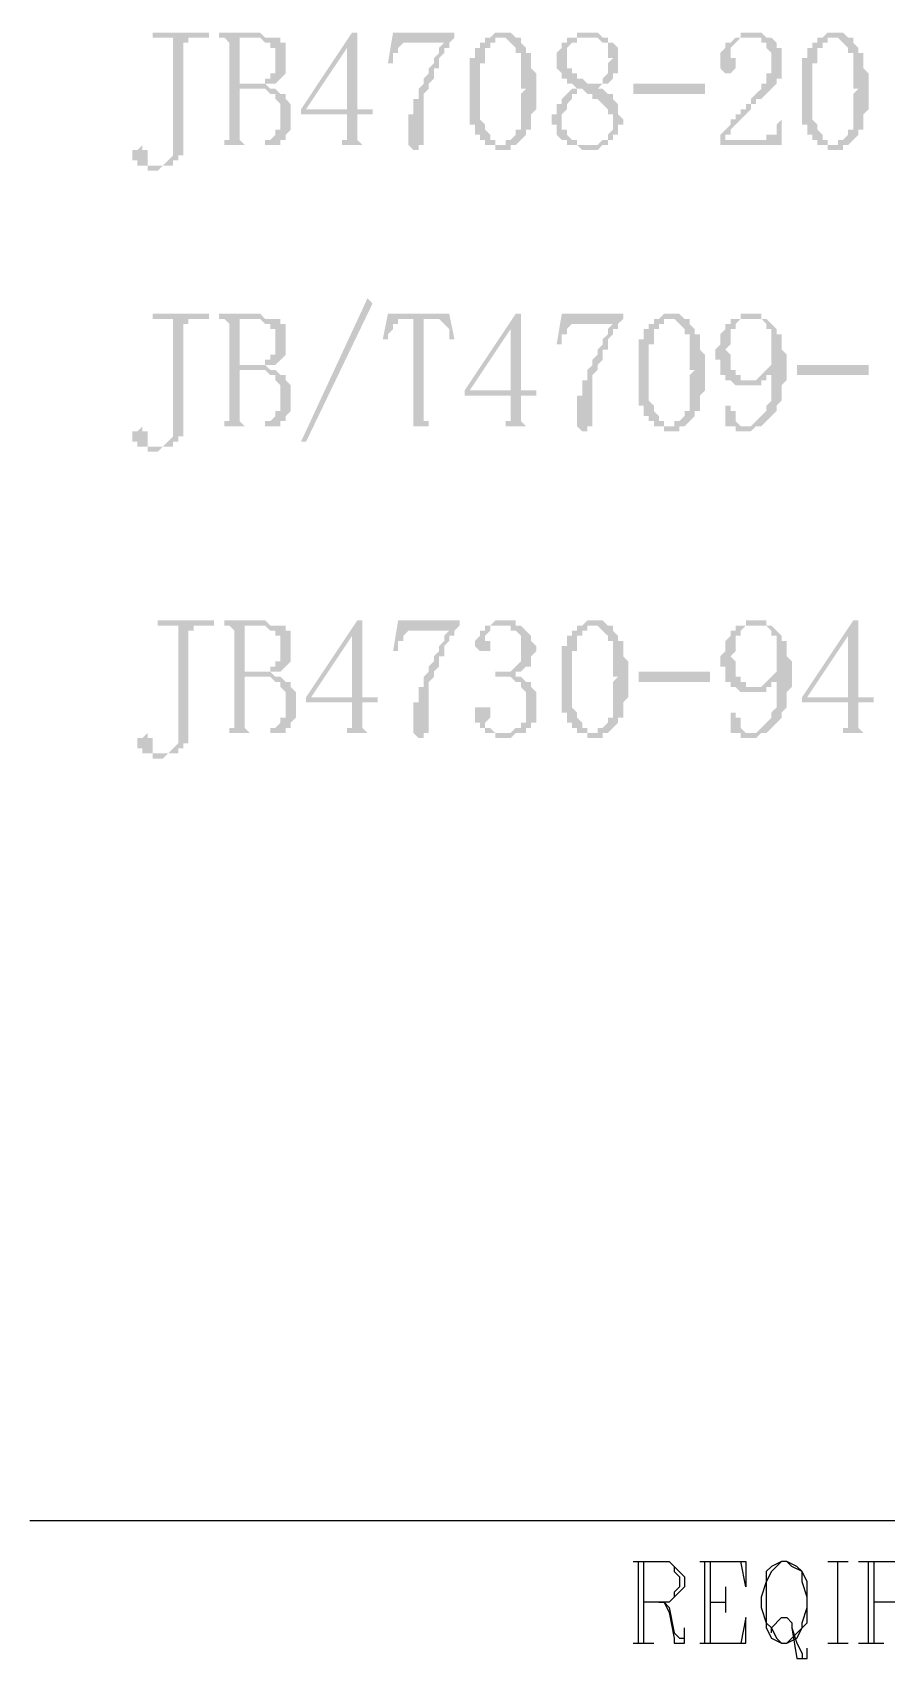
# Model space of a CAD drawing. Extents: x 51 to 246, y 3 to 417.
# Drawn here: x 209.83 to 216.89, y 388.03 to 401.49 of the extents above; entities that cross this region are included whole.
import ezdxf

# ---------------------------------------------------------------- set-up
doc = ezdxf.new("R2010")
doc.units = 0
doc.header["$MEASUREMENT"] = 0
doc.layers.add('_____1', color=160, linetype='Continuous')

msp = doc.modelspace()

# ---------------------------------------------------------------- hatches: boundary and pattern name
at = {"layer": '_____1'}
for points in [[(211.286, 401.489), (210.82, 401.489), (210.82, 401.447), (210.989, 401.447), (210.989, 400.473), (210.947, 400.431), (210.905, 400.388), (210.862, 400.388), (210.989, 400.388), (210.989, 400.431), (211.032, 400.431), (211.032, 400.473), (211.074, 400.473), (211.074, 401.404), (211.116, 401.404), (211.116, 401.447), (211.286, 401.447)], [(211.667, 401.489), (211.37, 401.489), (211.37, 401.447), (211.709, 401.447), (211.751, 401.404), (211.794, 401.404), (211.794, 401.362), (211.836, 401.362), (211.836, 401.15), (211.794, 401.15), (211.794, 401.108), (211.751, 401.108), (211.751, 401.066), (211.54, 401.066), (211.836, 401.066), (211.921, 401.15), (211.921, 401.404), (211.878, 401.404), (211.878, 401.447), (211.751, 401.447), (211.709, 401.489)], [(211.37, 401.447), (211.413, 401.447), (211.455, 401.404), (211.455, 400.6), (211.413, 400.6), (211.413, 400.558), (211.582, 400.558), (211.54, 400.6), (211.54, 401.023), (211.794, 401.023), (211.751, 401.066), (211.54, 401.066), (211.54, 401.447), (211.624, 401.447)], [(212.513, 401.489), (212.471, 401.489), (212.048, 400.854), (212.048, 400.812), (212.429, 400.812), (212.429, 400.6), (212.386, 400.6), (212.386, 400.558), (212.259, 400.558), (212.64, 400.558), (212.556, 400.558), (212.513, 400.6), (212.513, 400.812), (212.64, 400.812), (212.64, 400.854), (212.09, 400.854), (212.429, 401.362)], [(212.513, 401.489), (212.429, 401.362), (212.429, 400.854), (212.09, 400.854), (212.513, 400.854)], [(213.318, 401.489), (212.81, 401.489), (212.767, 401.235), (212.81, 401.235), (212.81, 401.32), (212.852, 401.32), (212.852, 401.362), (212.894, 401.404), (213.275, 401.404), (213.318, 401.447)], [(213.572, 401.447), (213.572, 401.404), (213.529, 401.404), (213.529, 401.362), (213.487, 401.362), (213.487, 401.277), (213.445, 401.277), (213.445, 400.727), (213.487, 400.727), (213.487, 400.642), (213.529, 400.642), (213.529, 400.6), (213.572, 400.6), (213.572, 400.558), (213.656, 400.558), (213.656, 400.515), (213.783, 400.515), (213.783, 400.558), (213.826, 400.558), (213.656, 400.558), (213.656, 400.6), (213.614, 400.6), (213.614, 400.642), (213.572, 400.685), (213.572, 400.727), (213.529, 400.769), (213.529, 401.235), (213.572, 401.235), (213.572, 401.362), (213.614, 401.362), (213.614, 401.404), (213.656, 401.404), (213.656, 401.447), (213.699, 401.447)], [(213.699, 401.489), (213.656, 401.489), (213.614, 401.447), (213.572, 401.447), (213.741, 401.447), (213.783, 401.404), (213.826, 401.362), (213.826, 401.32), (213.868, 401.32), (213.868, 401.023), (213.91, 401.023), (213.868, 400.981), (213.868, 400.685), (213.826, 400.685), (213.826, 400.642), (213.783, 400.6), (213.741, 400.6), (213.741, 400.558), (213.699, 400.558), (213.826, 400.558), (213.868, 400.6), (213.91, 400.642), (213.91, 400.685), (213.953, 400.685), (213.953, 400.812), (213.995, 400.854), (213.995, 401.15), (213.953, 401.193), (213.953, 401.32), (213.91, 401.32), (213.91, 401.362), (213.868, 401.404), (213.868, 401.447), (213.826, 401.447), (213.783, 401.489), (213.741, 401.489)], [(214.418, 401.489), (214.334, 401.489), (214.334, 401.447), (214.249, 401.447), (214.249, 401.404), (214.207, 401.404), (214.207, 401.362), (214.164, 401.32), (214.164, 401.193), (214.207, 401.15), (214.207, 401.108), (214.249, 401.108), (214.249, 401.066), (214.291, 401.066), (214.334, 401.023), (214.291, 401.023), (214.376, 401.023), (214.418, 400.981), (214.461, 400.981), (214.461, 400.939), (214.503, 400.939), (214.588, 400.854), (214.588, 400.812), (214.63, 400.812), (214.63, 400.685), (214.588, 400.642), (214.588, 400.6), (214.545, 400.6), (214.503, 400.558), (214.291, 400.558), (214.334, 400.558), (214.376, 400.515), (214.503, 400.515), (214.545, 400.558), (214.588, 400.558), (214.588, 400.6), (214.63, 400.6), (214.63, 400.642), (214.672, 400.642), (214.672, 400.727), (214.715, 400.727), (214.715, 400.769), (214.672, 400.812), (214.672, 400.896), (214.63, 400.939), (214.63, 400.981), (214.588, 400.981), (214.545, 401.023), (214.503, 401.023), (214.545, 401.066), (214.418, 401.066), (214.376, 401.108), (214.334, 401.108), (214.334, 401.15), (214.291, 401.15), (214.291, 401.193), (214.249, 401.193), (214.249, 401.362), (214.291, 401.404), (214.334, 401.404), (214.334, 401.447), (214.545, 401.447), (214.503, 401.489), (214.461, 401.489)], [(214.545, 401.447), (214.418, 401.447), (214.503, 401.447), (214.545, 401.404), (214.588, 401.404), (214.588, 401.277), (214.63, 401.277), (214.588, 401.235), (214.588, 401.15), (214.545, 401.108), (214.545, 401.066), (214.461, 401.066), (214.588, 401.066), (214.63, 401.108), (214.63, 401.15), (214.672, 401.15), (214.672, 401.362), (214.63, 401.404), (214.588, 401.404), (214.588, 401.447)], [(215.773, 401.489), (215.688, 401.489), (215.688, 401.447), (215.646, 401.447), (215.858, 401.447), (215.858, 401.404), (215.9, 401.404), (215.9, 401.362), (215.942, 401.32), (215.942, 401.15), (215.9, 401.15), (215.9, 401.066), (215.858, 401.066), (215.858, 401.023), (215.815, 400.981), (215.773, 400.939), (215.773, 400.896), (215.731, 400.896), (215.731, 400.854), (215.688, 400.854), (215.688, 400.812), (215.646, 400.812), (215.646, 400.769), (215.604, 400.769), (215.604, 400.727), (215.561, 400.685), (215.519, 400.642), (215.519, 400.6), (215.561, 400.6), (215.561, 400.642), (215.604, 400.642), (215.604, 400.685), (215.646, 400.727), (215.688, 400.769), (215.731, 400.812), (215.773, 400.854), (215.773, 400.896), (215.815, 400.896), (215.815, 400.939), (215.858, 400.939), (215.985, 401.066), (215.985, 401.108), (216.027, 401.108), (216.027, 401.362), (215.985, 401.362), (215.985, 401.404), (215.942, 401.447), (215.9, 401.447), (215.858, 401.489), (215.815, 401.489)], [(215.646, 401.447), (215.604, 401.404), (215.561, 401.404), (215.561, 401.362), (215.519, 401.32), (215.519, 401.193), (215.561, 401.15), (215.604, 401.15), (215.646, 401.193), (215.646, 401.277), (215.604, 401.277), (215.604, 401.362), (215.646, 401.404), (215.688, 401.447), (215.773, 401.447)], [(216.323, 401.447), (216.323, 401.404), (216.281, 401.404), (216.281, 401.362), (216.239, 401.362), (216.239, 401.277), (216.196, 401.277), (216.196, 400.727), (216.239, 400.727), (216.239, 400.642), (216.281, 400.642), (216.281, 400.6), (216.323, 400.6), (216.323, 400.558), (216.408, 400.558), (216.408, 400.515), (216.535, 400.515), (216.535, 400.558), (216.577, 400.558), (216.408, 400.558), (216.408, 400.6), (216.366, 400.6), (216.366, 400.642), (216.323, 400.685), (216.323, 400.727), (216.281, 400.769), (216.281, 401.235), (216.323, 401.235), (216.323, 401.362), (216.366, 401.362), (216.366, 401.404), (216.408, 401.404), (216.408, 401.447), (216.45, 401.447)], [(216.45, 401.489), (216.408, 401.489), (216.366, 401.447), (216.323, 401.447), (216.493, 401.447), (216.535, 401.404), (216.577, 401.362), (216.577, 401.32), (216.62, 401.32), (216.62, 401.023), (216.662, 401.023), (216.62, 400.981), (216.62, 400.685), (216.577, 400.685), (216.577, 400.642), (216.535, 400.6), (216.493, 400.6), (216.493, 400.558), (216.45, 400.558), (216.577, 400.558), (216.62, 400.6), (216.662, 400.642), (216.662, 400.685), (216.704, 400.685), (216.704, 400.812), (216.747, 400.854), (216.747, 401.15), (216.704, 401.193), (216.704, 401.32), (216.662, 401.32), (216.662, 401.362), (216.62, 401.404), (216.62, 401.447), (216.577, 401.447), (216.535, 401.489), (216.493, 401.489)], [(213.275, 401.404), (213.233, 401.404), (213.191, 401.362), (213.191, 401.32), (213.148, 401.277), (213.148, 401.235), (213.106, 401.193), (213.106, 401.15), (213.064, 401.108), (213.064, 401.066), (213.021, 401.023), (213.021, 400.939), (212.979, 400.939), (212.979, 400.812), (212.937, 400.812), (212.937, 400.558), (212.979, 400.515), (213.021, 400.515), (213.021, 400.558), (213.064, 400.558), (213.064, 400.981), (213.106, 401.023), (213.106, 401.066), (213.148, 401.108), (213.148, 401.193), (213.191, 401.193), (213.191, 401.277), (213.233, 401.32), (213.233, 401.362), (213.275, 401.362)], [(211.794, 401.023), (211.667, 401.023), (211.751, 401.023), (211.794, 400.981), (211.836, 400.981), (211.836, 400.939), (211.878, 400.896), (211.878, 400.685), (211.836, 400.685), (211.836, 400.642), (211.794, 400.6), (211.751, 400.6), (211.751, 400.558), (211.37, 400.558), (211.878, 400.558), (211.878, 400.6), (211.921, 400.6), (211.921, 400.642), (211.963, 400.685), (211.963, 400.896), (211.921, 400.939), (211.921, 400.981), (211.878, 400.981), (211.836, 401.023)], [(214.291, 401.023), (214.207, 400.939), (214.207, 400.896), (214.164, 400.896), (214.164, 400.812), (214.122, 400.812), (214.122, 400.727), (214.164, 400.727), (214.164, 400.642), (214.207, 400.6), (214.249, 400.6), (214.249, 400.558), (214.418, 400.558), (214.334, 400.558), (214.334, 400.6), (214.291, 400.6), (214.249, 400.642), (214.249, 400.685), (214.207, 400.685), (214.207, 400.812), (214.249, 400.854), (214.249, 400.896), (214.291, 400.939), (214.291, 400.981), (214.334, 400.981), (214.334, 401.023)], [(216.027, 400.769), (215.985, 400.727), (215.985, 400.642), (215.9, 400.642), (215.9, 400.6), (215.519, 400.6), (215.519, 400.558), (216.027, 400.558)], [(210.735, 400.558), (210.693, 400.515), (210.651, 400.515), (210.651, 400.431), (210.693, 400.431), (210.693, 400.388), (210.778, 400.388), (210.778, 400.346), (210.862, 400.346), (210.905, 400.388), (210.947, 400.388), (210.778, 400.388), (210.778, 400.515), (210.735, 400.515)], [(211.286, 399.161), (210.82, 399.161), (210.82, 399.118), (210.989, 399.118), (210.989, 398.145), (210.905, 398.06), (210.862, 398.06), (210.989, 398.06), (210.989, 398.102), (211.032, 398.102), (211.032, 398.145), (211.074, 398.145), (211.074, 399.076), (211.116, 399.076), (211.116, 399.118), (211.286, 399.118)], [(211.667, 399.161), (211.37, 399.161), (211.37, 399.118), (211.709, 399.118), (211.751, 399.076), (211.794, 399.076), (211.794, 399.034), (211.836, 399.034), (211.836, 398.822), (211.794, 398.822), (211.794, 398.78), (211.751, 398.78), (211.751, 398.737), (211.54, 398.737), (211.836, 398.737), (211.921, 398.822), (211.921, 399.076), (211.878, 399.076), (211.878, 399.118), (211.751, 399.118), (211.709, 399.161)], [(213.275, 399.161), (212.767, 399.161), (212.725, 398.949), (212.767, 398.949), (212.767, 398.991), (212.81, 399.034), (212.81, 399.076), (212.852, 399.076), (212.852, 399.118), (213.148, 399.118)], [(213.275, 399.161), (213.148, 399.118), (213.191, 399.118), (213.275, 399.034), (213.275, 398.949), (213.318, 398.949)], [(213.868, 399.161), (213.826, 399.161), (213.402, 398.526), (213.402, 398.483), (213.783, 398.483), (213.783, 398.272), (213.741, 398.272), (213.741, 398.229), (213.614, 398.229), (213.995, 398.229), (213.91, 398.229), (213.868, 398.272), (213.868, 398.483), (213.995, 398.483), (213.995, 398.526), (213.445, 398.526), (213.783, 399.034)], [(213.868, 399.161), (213.783, 399.034), (213.783, 398.526), (213.445, 398.526), (213.868, 398.526)], [(214.715, 399.161), (214.207, 399.161), (214.164, 398.907), (214.207, 398.907), (214.207, 398.991), (214.249, 398.991), (214.249, 399.034), (214.291, 399.076), (214.672, 399.076), (214.715, 399.118)], [(215.096, 399.161), (215.053, 399.161), (215.011, 399.118), (214.969, 399.118), (215.138, 399.118), (215.223, 399.034), (215.223, 398.991), (215.265, 398.991), (215.265, 398.695), (215.307, 398.695), (215.265, 398.653), (215.265, 398.356), (215.223, 398.356), (215.223, 398.314), (215.18, 398.272), (215.138, 398.272), (215.138, 398.229), (215.096, 398.229), (215.223, 398.229), (215.265, 398.272), (215.307, 398.314), (215.307, 398.356), (215.35, 398.356), (215.35, 398.483), (215.392, 398.526), (215.392, 398.822), (215.35, 398.864), (215.35, 398.991), (215.307, 398.991), (215.307, 399.034), (215.265, 399.076), (215.265, 399.118), (215.223, 399.118), (215.18, 399.161), (215.138, 399.161)], [(215.773, 399.161), (215.688, 399.161), (215.688, 399.118), (215.604, 399.118), (215.604, 399.076), (215.561, 399.076), (215.561, 399.034), (215.519, 398.991), (215.519, 398.907), (215.477, 398.864), (215.477, 398.78), (215.519, 398.78), (215.519, 398.653), (215.561, 398.653), (215.561, 398.61), (215.731, 398.61), (215.688, 398.61), (215.688, 398.653), (215.646, 398.653), (215.646, 398.695), (215.604, 398.695), (215.604, 398.822), (215.561, 398.864), (215.604, 398.907), (215.604, 399.034), (215.646, 399.034), (215.646, 399.076), (215.688, 399.118), (215.9, 399.118), (215.858, 399.118), (215.858, 399.161), (215.815, 399.161)], [(211.37, 399.118), (211.413, 399.118), (211.455, 399.076), (211.455, 398.272), (211.413, 398.272), (211.413, 398.229), (211.582, 398.229), (211.54, 398.272), (211.54, 398.695), (211.794, 398.695), (211.751, 398.737), (211.54, 398.737), (211.54, 399.118), (211.624, 399.118)], [(213.148, 399.118), (212.937, 399.118), (212.979, 399.118), (212.979, 398.229), (212.894, 398.229), (213.148, 398.229), (213.106, 398.229), (213.106, 398.272), (213.064, 398.272), (213.064, 399.118), (213.106, 399.118)], [(214.672, 399.076), (214.63, 399.076), (214.588, 399.034), (214.588, 398.991), (214.545, 398.949), (214.545, 398.907), (214.503, 398.864), (214.503, 398.822), (214.461, 398.78), (214.461, 398.737), (214.418, 398.695), (214.418, 398.61), (214.376, 398.61), (214.376, 398.483), (214.334, 398.483), (214.334, 398.229), (214.376, 398.187), (214.418, 398.187), (214.418, 398.229), (214.461, 398.229), (214.461, 398.653), (214.503, 398.695), (214.503, 398.737), (214.545, 398.78), (214.545, 398.864), (214.588, 398.864), (214.588, 398.949), (214.63, 398.991), (214.63, 399.034), (214.672, 399.034)], [(214.969, 399.118), (214.969, 399.076), (214.926, 399.076), (214.926, 399.034), (214.884, 399.034), (214.884, 398.949), (214.842, 398.949), (214.842, 398.399), (214.884, 398.399), (214.884, 398.314), (214.926, 398.314), (214.926, 398.272), (214.969, 398.272), (214.969, 398.229), (215.053, 398.229), (215.053, 398.187), (215.18, 398.187), (215.18, 398.229), (215.223, 398.229), (215.053, 398.229), (215.053, 398.272), (215.011, 398.272), (215.011, 398.314), (214.969, 398.356), (214.969, 398.399), (214.926, 398.441), (214.926, 398.907), (214.969, 398.907), (214.969, 399.034), (215.011, 399.034), (215.011, 399.076), (215.053, 399.076), (215.053, 399.118), (215.096, 399.118)], [(211.794, 398.695), (211.667, 398.695), (211.751, 398.695), (211.794, 398.653), (211.836, 398.653), (211.836, 398.61), (211.878, 398.568), (211.878, 398.356), (211.836, 398.356), (211.836, 398.314), (211.794, 398.272), (211.751, 398.272), (211.751, 398.229), (211.37, 398.229), (211.878, 398.229), (211.878, 398.272), (211.921, 398.272), (211.921, 398.314), (211.963, 398.356), (211.963, 398.568), (211.921, 398.61), (211.921, 398.653), (211.878, 398.653), (211.836, 398.695)], [(215.9, 398.695), (215.858, 398.653), (215.815, 398.61), (215.604, 398.61), (215.646, 398.568), (215.858, 398.568), (215.858, 398.61), (215.9, 398.61), (215.9, 398.653), (215.942, 398.653), (215.942, 398.695)], [(215.604, 398.399), (215.561, 398.399), (215.561, 398.229), (215.731, 398.229), (215.688, 398.229), (215.646, 398.272), (215.646, 398.356), (215.604, 398.356)], [(210.735, 398.229), (210.693, 398.187), (210.651, 398.187), (210.651, 398.102), (210.693, 398.102), (210.693, 398.06), (210.778, 398.06), (210.778, 398.018), (210.862, 398.018), (210.905, 398.06), (210.947, 398.06), (210.778, 398.06), (210.778, 398.187), (210.735, 398.187)], [(211.328, 396.621), (210.862, 396.621), (210.862, 396.578), (211.032, 396.578), (211.032, 395.605), (210.989, 395.562), (210.947, 395.52), (210.905, 395.52), (211.032, 395.52), (211.032, 395.562), (211.074, 395.562), (211.074, 395.605), (211.116, 395.605), (211.116, 396.536), (211.159, 396.536), (211.159, 396.578), (211.328, 396.578)], [(211.709, 396.621), (211.413, 396.621), (211.413, 396.578), (211.751, 396.578), (211.794, 396.536), (211.836, 396.536), (211.836, 396.494), (211.878, 396.494), (211.878, 396.282), (211.836, 396.282), (211.836, 396.24), (211.794, 396.24), (211.794, 396.197), (211.582, 396.197), (211.878, 396.197), (211.921, 396.24), (211.963, 396.282), (211.963, 396.536), (211.921, 396.536), (211.921, 396.578), (211.794, 396.578), (211.751, 396.621)], [(212.556, 396.621), (212.513, 396.621), (212.09, 395.986), (212.09, 395.943), (212.471, 395.943), (212.471, 395.732), (212.429, 395.732), (212.429, 395.689), (212.302, 395.689), (212.683, 395.689), (212.598, 395.689), (212.556, 395.732), (212.556, 395.943), (212.683, 395.943), (212.683, 395.986), (212.132, 395.986), (212.471, 396.494)], [(212.556, 396.621), (212.471, 396.494), (212.471, 395.986), (212.132, 395.986), (212.556, 395.986)], [(213.36, 396.621), (212.852, 396.621), (212.81, 396.367), (212.852, 396.367), (212.852, 396.451), (212.894, 396.451), (212.894, 396.494), (212.937, 396.536), (213.318, 396.536), (213.36, 396.578)], [(213.741, 396.621), (213.656, 396.621), (213.614, 396.578), (213.783, 396.578), (213.783, 396.536), (213.826, 396.536), (213.868, 396.494), (213.868, 396.282), (213.826, 396.24), (213.783, 396.197), (213.656, 396.197), (213.656, 396.155), (213.783, 396.155), (213.826, 396.113), (213.868, 396.113), (213.868, 396.07), (213.91, 396.028), (213.91, 395.774), (213.868, 395.774), (213.868, 395.732), (213.826, 395.732), (213.783, 395.689), (213.699, 395.689), (213.91, 395.689), (213.91, 395.732), (213.953, 395.732), (213.953, 395.774), (213.995, 395.774), (213.995, 396.028), (213.953, 396.07), (213.953, 396.113), (213.91, 396.113), (213.868, 396.155), (213.826, 396.155), (213.826, 396.197), (213.868, 396.197), (213.91, 396.24), (213.953, 396.24), (213.953, 396.324), (213.995, 396.367), (213.995, 396.409), (213.953, 396.451), (213.953, 396.494), (213.91, 396.536), (213.868, 396.578), (213.826, 396.578), (213.826, 396.621), (213.783, 396.621)], [(214.461, 396.621), (214.418, 396.621), (214.376, 396.578), (214.334, 396.578), (214.503, 396.578), (214.545, 396.536), (214.588, 396.494), (214.588, 396.451), (214.63, 396.451), (214.63, 396.155), (214.672, 396.155), (214.63, 396.113), (214.63, 395.816), (214.588, 395.816), (214.588, 395.774), (214.545, 395.732), (214.503, 395.732), (214.503, 395.689), (214.461, 395.689), (214.588, 395.689), (214.672, 395.774), (214.672, 395.816), (214.715, 395.816), (214.715, 395.943), (214.757, 395.986), (214.757, 396.282), (214.715, 396.324), (214.715, 396.451), (214.672, 396.451), (214.672, 396.494), (214.63, 396.536), (214.63, 396.578), (214.588, 396.578), (214.545, 396.621), (214.503, 396.621)], [(215.815, 396.621), (215.731, 396.621), (215.731, 396.578), (215.646, 396.578), (215.646, 396.536), (215.604, 396.536), (215.604, 396.494), (215.561, 396.451), (215.561, 396.367), (215.519, 396.324), (215.519, 396.24), (215.561, 396.24), (215.561, 396.113), (215.604, 396.113), (215.604, 396.07), (215.773, 396.07), (215.731, 396.07), (215.731, 396.113), (215.688, 396.113), (215.688, 396.155), (215.646, 396.155), (215.646, 396.282), (215.604, 396.324), (215.646, 396.367), (215.646, 396.494), (215.688, 396.494), (215.688, 396.536), (215.731, 396.578), (215.942, 396.578), (215.9, 396.578), (215.9, 396.621), (215.858, 396.621)], [(216.662, 396.621), (216.62, 396.621), (216.196, 395.986), (216.196, 395.943), (216.577, 395.943), (216.577, 395.732), (216.535, 395.732), (216.535, 395.689), (216.408, 395.689), (216.789, 395.689), (216.704, 395.689), (216.662, 395.732), (216.662, 395.943), (216.789, 395.943), (216.789, 395.986), (216.239, 395.986), (216.577, 396.494)], [(216.662, 396.621), (216.577, 396.494), (216.577, 395.986), (216.239, 395.986), (216.662, 395.986)], [(211.413, 396.578), (211.455, 396.578), (211.497, 396.536), (211.497, 395.732), (211.455, 395.732), (211.455, 395.689), (211.624, 395.689), (211.582, 395.732), (211.582, 396.155), (211.836, 396.155), (211.794, 396.197), (211.582, 396.197), (211.582, 396.578), (211.667, 396.578)], [(213.318, 396.536), (213.275, 396.536), (213.233, 396.494), (213.233, 396.451), (213.191, 396.409), (213.191, 396.367), (213.148, 396.324), (213.148, 396.282), (213.106, 396.24), (213.106, 396.197), (213.064, 396.155), (213.064, 396.07), (213.021, 396.07), (213.021, 395.943), (212.979, 395.943), (212.979, 395.689), (213.021, 395.647), (213.064, 395.647), (213.064, 395.689), (213.106, 395.689), (213.106, 396.113), (213.148, 396.155), (213.148, 396.197), (213.191, 396.24), (213.191, 396.324), (213.233, 396.324), (213.233, 396.409), (213.275, 396.451), (213.275, 396.494), (213.318, 396.494)], [(213.614, 396.578), (213.572, 396.578), (213.572, 396.536), (213.529, 396.536), (213.529, 396.494), (213.487, 396.451), (213.487, 396.409), (213.529, 396.367), (213.614, 396.367), (213.614, 396.451), (213.572, 396.451), (213.572, 396.494), (213.614, 396.536), (213.614, 396.578), (213.699, 396.578)], [(214.334, 396.578), (214.334, 396.536), (214.291, 396.536), (214.291, 396.494), (214.249, 396.494), (214.249, 396.409), (214.207, 396.409), (214.207, 395.859), (214.249, 395.859), (214.249, 395.774), (214.291, 395.774), (214.291, 395.732), (214.334, 395.732), (214.334, 395.689), (214.418, 395.689), (214.418, 395.647), (214.545, 395.647), (214.545, 395.689), (214.588, 395.689), (214.418, 395.689), (214.418, 395.732), (214.376, 395.732), (214.376, 395.774), (214.334, 395.816), (214.334, 395.859), (214.291, 395.901), (214.291, 396.367), (214.334, 396.367), (214.334, 396.494), (214.376, 396.494), (214.376, 396.536), (214.418, 396.536), (214.418, 396.578), (214.461, 396.578)], [(211.836, 396.155), (211.709, 396.155), (211.794, 396.155), (211.836, 396.113), (211.878, 396.113), (211.878, 396.07), (211.921, 396.028), (211.921, 395.816), (211.878, 395.816), (211.878, 395.774), (211.836, 395.732), (211.794, 395.732), (211.794, 395.689), (211.413, 395.689), (211.921, 395.689), (211.921, 395.732), (211.963, 395.732), (211.963, 395.774), (212.005, 395.816), (212.005, 396.028), (211.963, 396.07), (211.963, 396.113), (211.921, 396.113), (211.878, 396.155)], [(215.942, 396.155), (215.9, 396.113), (215.858, 396.07), (215.646, 396.07), (215.688, 396.028), (215.9, 396.028), (215.9, 396.07), (215.942, 396.07), (215.942, 396.113), (215.985, 396.113), (215.985, 396.155)], [(213.529, 395.901), (213.487, 395.901), (213.487, 395.774), (213.529, 395.774), (213.529, 395.732), (213.572, 395.732), (213.572, 395.689), (213.656, 395.689), (213.656, 395.647), (213.783, 395.647), (213.826, 395.689), (213.868, 395.689), (213.656, 395.689), (213.614, 395.732), (213.572, 395.732), (213.572, 395.774), (213.614, 395.816), (213.614, 395.901), (213.572, 395.901)], [(215.646, 395.859), (215.604, 395.859), (215.604, 395.689), (215.773, 395.689), (215.731, 395.689), (215.688, 395.732), (215.688, 395.816), (215.646, 395.816)], [(210.778, 395.689), (210.735, 395.647), (210.693, 395.647), (210.693, 395.562), (210.735, 395.562), (210.735, 395.52), (210.82, 395.52), (210.82, 395.478), (210.905, 395.478), (210.947, 395.52), (210.989, 395.52), (210.82, 395.52), (210.82, 395.647), (210.778, 395.647)]]:
    msp.add_hatch(color=7, dxfattribs=at).paths.add_polyline_path(points, is_closed=False)
for points in [[(214.799, 401.066), (215.392, 401.066), (215.392, 400.981), (214.799, 400.981)], [(212.09, 398.102), (212.048, 398.102), (212.598, 399.288), (212.64, 399.245)], [(215.9, 399.118), (215.773, 399.118), (215.858, 399.118), (215.9, 399.076), (215.9, 399.034), (215.942, 399.034), (215.942, 398.737), (215.9, 398.695), (215.942, 398.695), (215.942, 398.441), (215.9, 398.399), (215.9, 398.356), (215.858, 398.314), (215.815, 398.272), (215.773, 398.229), (215.604, 398.229), (215.646, 398.229), (215.646, 398.187), (215.773, 398.187), (215.815, 398.229), (215.858, 398.229), (215.9, 398.272), (215.942, 398.314), (215.985, 398.356), (215.985, 398.399), (216.027, 398.441), (216.027, 398.568), (216.069, 398.61), (216.069, 398.822), (216.027, 398.864), (216.027, 398.991), (215.985, 398.991), (215.985, 399.034)], [(216.154, 398.737), (216.747, 398.737), (216.747, 398.653), (216.154, 398.653)], [(215.942, 396.578), (215.815, 396.578), (215.9, 396.578), (215.942, 396.536), (215.942, 396.494), (215.985, 396.494), (215.985, 396.197), (215.942, 396.155), (215.985, 396.155), (215.985, 395.901), (215.942, 395.859), (215.942, 395.816), (215.858, 395.732), (215.815, 395.689), (215.646, 395.689), (215.688, 395.689), (215.688, 395.647), (215.815, 395.647), (215.858, 395.689), (215.9, 395.689), (216.027, 395.816), (216.027, 395.859), (216.069, 395.901), (216.069, 396.028), (216.112, 396.07), (216.112, 396.282), (216.069, 396.324), (216.069, 396.451), (216.027, 396.451), (216.027, 396.494), (215.985, 396.536)], [(214.842, 396.197), (215.434, 396.197), (215.434, 396.113), (214.842, 396.113)]]:
    msp.add_hatch(color=7, dxfattribs=at).paths.add_polyline_path(points)

# ---------------------------------------------------------------- linework, layer by layer
at = {"layer": '_____1', "color": 7}
for p, q in [((209.804, 389.17), (242.612, 389.17)), ((209.804, 389.17), (242.612, 389.17)), ((214.842, 388.154), (214.842, 388.831)), ((214.884, 388.831), (214.884, 388.154)), ((215.392, 388.154), (215.392, 388.831)), ((215.434, 388.831), (215.434, 388.154)), ((216.408, 388.831), (216.577, 388.831)), ((216.493, 388.154), (216.493, 388.831)), ((216.747, 388.154), (216.747, 388.831)), ((216.789, 388.831), (216.789, 388.154)), ((215.561, 388.62), (215.561, 388.408)), ((215.434, 388.493), (215.561, 388.493)), ((214.799, 388.154), (214.969, 388.154)), ((216.408, 388.154), (216.577, 388.154)), ((216.662, 388.154), (216.874, 388.154))]:
    msp.add_line(p, q, dxfattribs=at)
for points in [[(214.799, 388.831), (215.096, 388.831), (215.223, 388.704), (215.223, 388.62), (215.096, 388.493), (214.884, 388.493)], [(215.096, 388.831), (215.138, 388.789), (215.138, 388.747), (215.18, 388.704), (215.18, 388.62), (215.138, 388.577), (215.138, 388.535), (215.096, 388.493)], [(215.35, 388.831), (215.731, 388.831), (215.731, 388.62), (215.688, 388.831)], [(216.027, 388.831), (215.942, 388.789), (215.9, 388.747), (215.9, 388.662), (215.858, 388.535), (215.858, 388.45), (215.9, 388.323), (215.9, 388.281), (215.942, 388.196), (216.027, 388.154), (216.069, 388.154), (216.154, 388.196), (216.196, 388.281), (216.239, 388.323), (216.239, 388.662), (216.196, 388.747), (216.154, 388.789), (216.069, 388.831), (216.027, 388.831), (215.942, 388.747), (215.9, 388.662), (215.9, 388.323), (215.942, 388.281), (215.985, 388.196), (216.027, 388.154)], [(216.069, 388.154), (216.196, 388.281), (216.196, 388.323), (216.239, 388.45), (216.239, 388.535), (216.196, 388.662), (216.196, 388.747), (216.112, 388.789), (216.069, 388.831)], [(216.662, 388.831), (217.001, 388.831), (217.085, 388.747), (217.085, 388.577), (217.001, 388.493), (216.789, 388.493)], [(215.011, 388.493), (215.053, 388.493), (215.096, 388.45), (215.138, 388.239), (215.18, 388.196), (215.223, 388.196), (215.223, 388.239)], [(215.053, 388.493), (215.096, 388.408), (215.138, 388.196), (215.138, 388.154), (215.223, 388.154), (215.223, 388.281)], [(215.35, 388.154), (215.731, 388.154), (215.731, 388.366), (215.688, 388.154)], [(215.942, 388.239), (215.942, 388.281), (216.027, 388.366), (216.069, 388.366), (216.112, 388.323), (216.112, 388.281), (216.154, 388.027), (216.239, 388.027), (216.239, 388.112)], [(216.112, 388.281), (216.154, 388.154), (216.196, 388.069), (216.196, 388.027), (216.239, 388.027), (216.239, 388.069)]]:
    msp.add_lwpolyline(points, dxfattribs=at)

doc.saveas('drawing.dxf')
